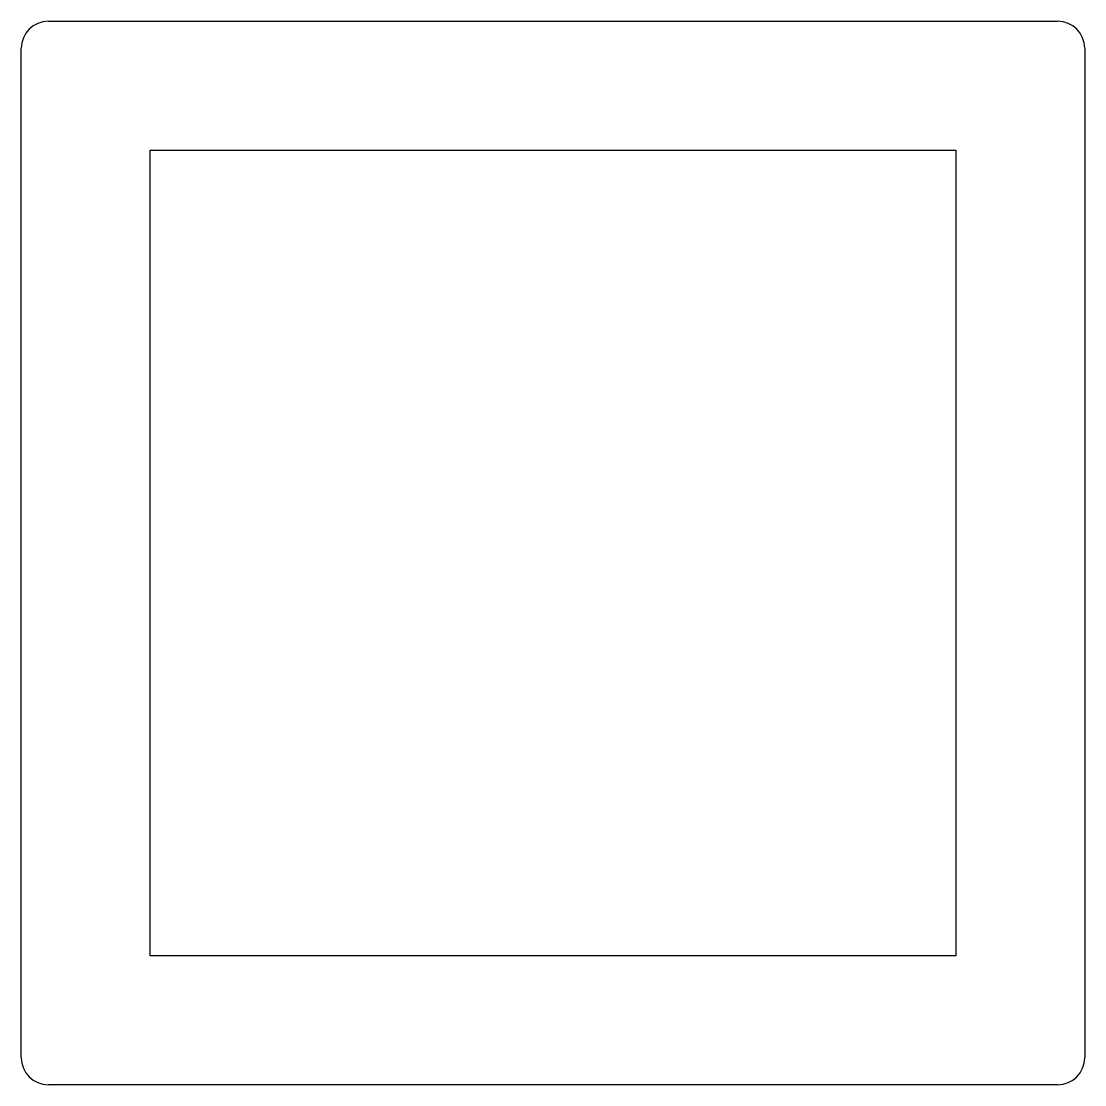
# Model space of a CAD drawing. Extents: x 1643.79 to 1653.69, y 1229.69 to 1239.59.
import ezdxf

# ---------------------------------------------------------------- set-up
doc = ezdxf.new("R2010")
doc.units = 0
doc.layers.get('0').update_dxf_attribs({"linetype": 'CONTINUOUS'})

msp = doc.modelspace()

# ---------------------------------------------------------------- linework, layer by layer
for p, q in [((1644.0384, 1239.5908), (1653.4384, 1239.5908)), ((1643.7884, 1229.9408), (1643.7884, 1239.3408)), ((1653.6884, 1239.3408), (1653.6884, 1229.9408)), ((1644.9884, 1230.8908), (1644.9884, 1238.3908)), ((1644.9884, 1238.3908), (1652.4884, 1238.3908)), ((1652.4884, 1238.3908), (1652.4884, 1230.8908)), ((1652.4884, 1230.8908), (1644.9884, 1230.8908)), ((1653.4384, 1229.6908), (1644.0384, 1229.6908))]:
    msp.add_line(p, q)
for centre, start, end in [((1644.0384, 1239.3408), 90, 180), ((1653.4384, 1239.3408), 0, 90), ((1644.0384, 1229.9408), 180, 270), ((1653.4384, 1229.9408), 270, 0)]:
    msp.add_arc(centre, 0.25, start, end)

doc.saveas('drawing.dxf')
